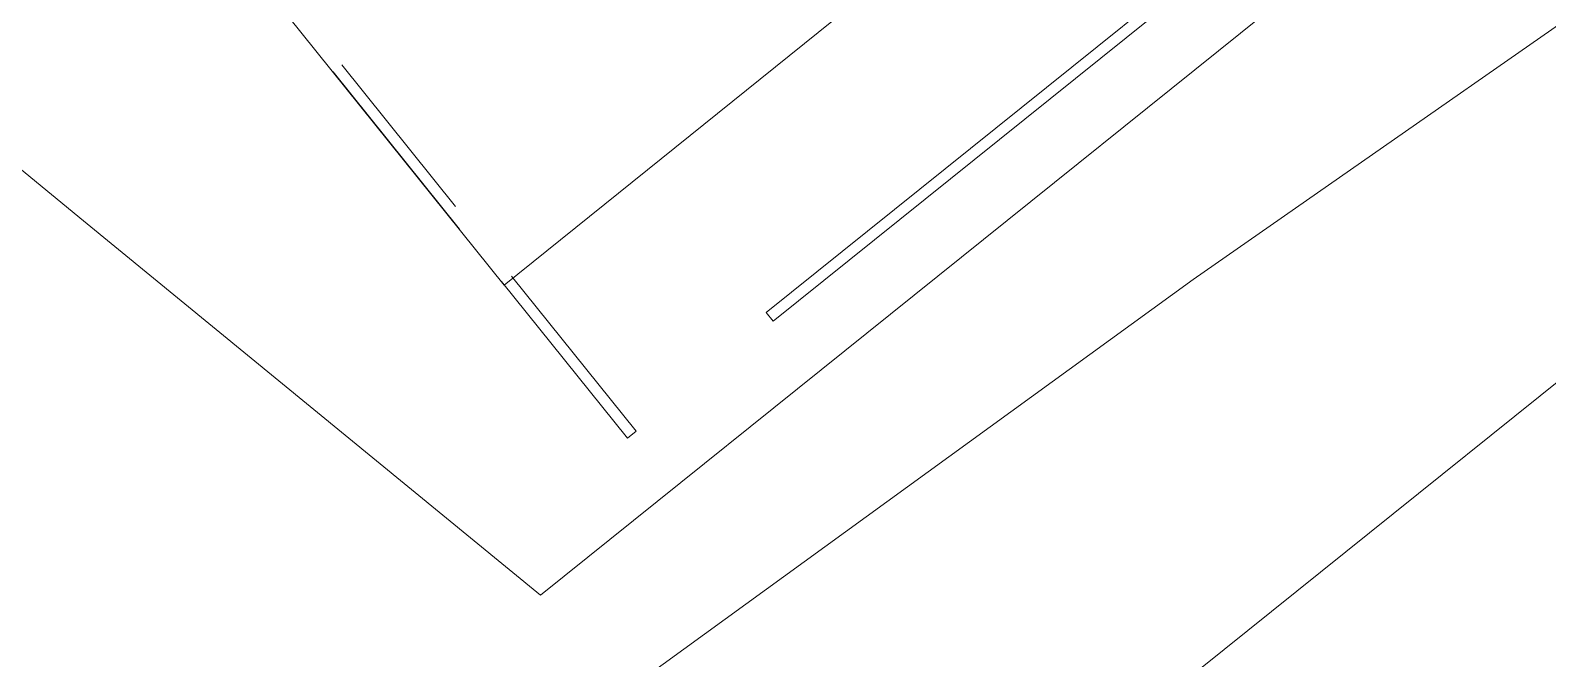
# Model space of a CAD drawing. Header units: metres. Extents: x 7511822 to 7512036, y 4692273 to 4692415.
# Drawn here: x 7511924.3 to 7511958.16, y 4692322.87 to 4692336.9 of the extents above; entities that cross this region are included whole.
import ezdxf

# ---------------------------------------------------------------- set-up
doc = ezdxf.new("R2010")
doc.units = ezdxf.units.M
doc.layers.get('0').update_dxf_attribs({"lineweight": 0})
for name, color, linetype, lineweight in [('A - objekti 1 gjendja faktike_Pen_No__1', 7, 'Continuous', 0), ('A - objekti 1 gjendja faktike_Pen_No__8', 14, 'Continuous', 0), ('ll-cde-shtyllat', 7, 'Continuous', 0), ('llg betimi themelet', 97, 'Continuous', 0), ('Parcela Baze', 7, 'Continuous', 0), ('shytllat', 5, 'Continuous', 0)]:
    doc.layers.add(name, color=color, linetype=linetype, lineweight=lineweight)

# ---------------------------------------------------------------- blocks, each defined once
blk = doc.blocks.new('A$C51214811')
for points in [[(494.49, 37.88, -0.000004), (503.41, 37.86, -0.425827)], [(443.31, 173.75, -0.000001), (443.33, 190.23, -0.415883)], [(98.06, 90.5, -0.000001), (113.4, 90.48, -0.426088)], [(102.62, 138.06, -0.000001), (113.4, 138.04, -0.0589)]]:
    blk.add_lwpolyline(points, format="xyb")

msp = doc.modelspace()

# ---------------------------------------------------------------- linework, layer by layer
at = {"layer": 'A - objekti 1 gjendja faktike_Pen_No__1', "color": 7, "linetype": 'Continuous', "lineweight": 13}
for p, q in [((7511970.156, 4692359.629), (7511934.877, 4692331.212)), ((7511934.876, 4692331.212), (7511924.818, 4692343.735))]:
    msp.add_line(p, q, dxfattribs=at)
at = {"layer": 'A - objekti 1 gjendja faktike_Pen_No__8', "color": 14, "linetype": 'Continuous', "lineweight": 0}
msp.add_lwpolyline([(7511940.875, 4692330.404), (7511972.942, 4692356.159), (7511951.05, 4692383.416), (7511950.855, 4692383.26), (7511972.591, 4692356.198), (7511940.719, 4692330.599)], close=True, dxfattribs=at)
at = {"layer": 'A - objekti 1 gjendja faktike_Pen_No__8', "color": 14, "linetype": 'Continuous', "lineweight": 0, "flags": 128}
for points in [[(7511933.788, 4692332.968), (7511931.251, 4692336.126)], [(7511931.056, 4692335.97), (7511933.875, 4692332.46)], [(7511934.814, 4692331.291), (7511937.624, 4692327.793), (7511937.819, 4692327.949), (7511935.04, 4692331.408)]]:
    msp.add_lwpolyline(points, dxfattribs=at)
at = {"layer": 'llg betimi themelet', "flags": 128}
msp.add_lwpolyline([(7511930.845, 4692306.939), (7511963.942, 4692333.519), (7511976.09, 4692318.395), (7511972.465, 4692315.483), (7511947.009, 4692295.038), (7511945.85, 4692296.48), (7511942.731, 4692293.976), (7511939.726, 4692297.718), (7511938.829, 4692296.998)], close=True, dxfattribs=at)
at = {"layer": 'Parcela Baze', "flags": 128}
for points in [[(7511977.366, 4692357.776), (7511935.682, 4692324.288), (7511925.491, 4692332.643), (7511912.211, 4692343.575), (7511910.408, 4692348.042), (7511907.287, 4692351.18), (7511897.246, 4692360.267), (7511893.466, 4692365.435), (7511890.286, 4692365.442), (7511887.703, 4692365.8), (7511877.458, 4692367.218), (7511869.461, 4692368.275), (7511866.082, 4692368.871), (7511866.161, 4692371.131), (7511868.089, 4692380.675)], [(7511968.092, 4692275.964), (7511951.116, 4692286.887), (7511941.458, 4692293.101), (7511928.331, 4692300.748), (7511927.019, 4692301.512), (7511925.6, 4692312.428), (7511939.02, 4692321.55), (7511937.962, 4692322.418), (7511950.248, 4692331.332), (7511962.497, 4692339.88)]]:
    msp.add_lwpolyline(points, dxfattribs=at)
at = {"layer": 'shytllat', "color": 8, "linetype": 'Continuous', "lineweight": 0}
msp.add_lwpolyline([(7511940.875, 4692330.404), (7511972.942, 4692356.159), (7511951.05, 4692383.416), (7511950.855, 4692383.26), (7511972.591, 4692356.198), (7511940.719, 4692330.599), (7511940.875, 4692330.404)], dxfattribs=at)
at = {"layer": 'shytllat', "color": 8, "linetype": 'Continuous', "lineweight": 0, "flags": 128}
for points in [[(7511933.788, 4692332.968), (7511931.251, 4692336.126)], [(7511931.056, 4692335.97), (7511933.875, 4692332.46)], [(7511934.814, 4692331.291), (7511937.624, 4692327.793), (7511937.819, 4692327.949), (7511935.04, 4692331.408)]]:
    msp.add_lwpolyline(points, dxfattribs=at)

# ---------------------------------------------------------------- block references
at = {"layer": 'll-cde-shtyllat', "xscale": 0.0599310112389988, "yscale": 0.0599310112389988, "zscale": 0.0599310112389988, "rotation": 308.7325131062978}
msp.add_blockref('A$C51214811', (7511930.978, 4692368.487), dxfattribs=at)

doc.saveas('drawing.dxf')
